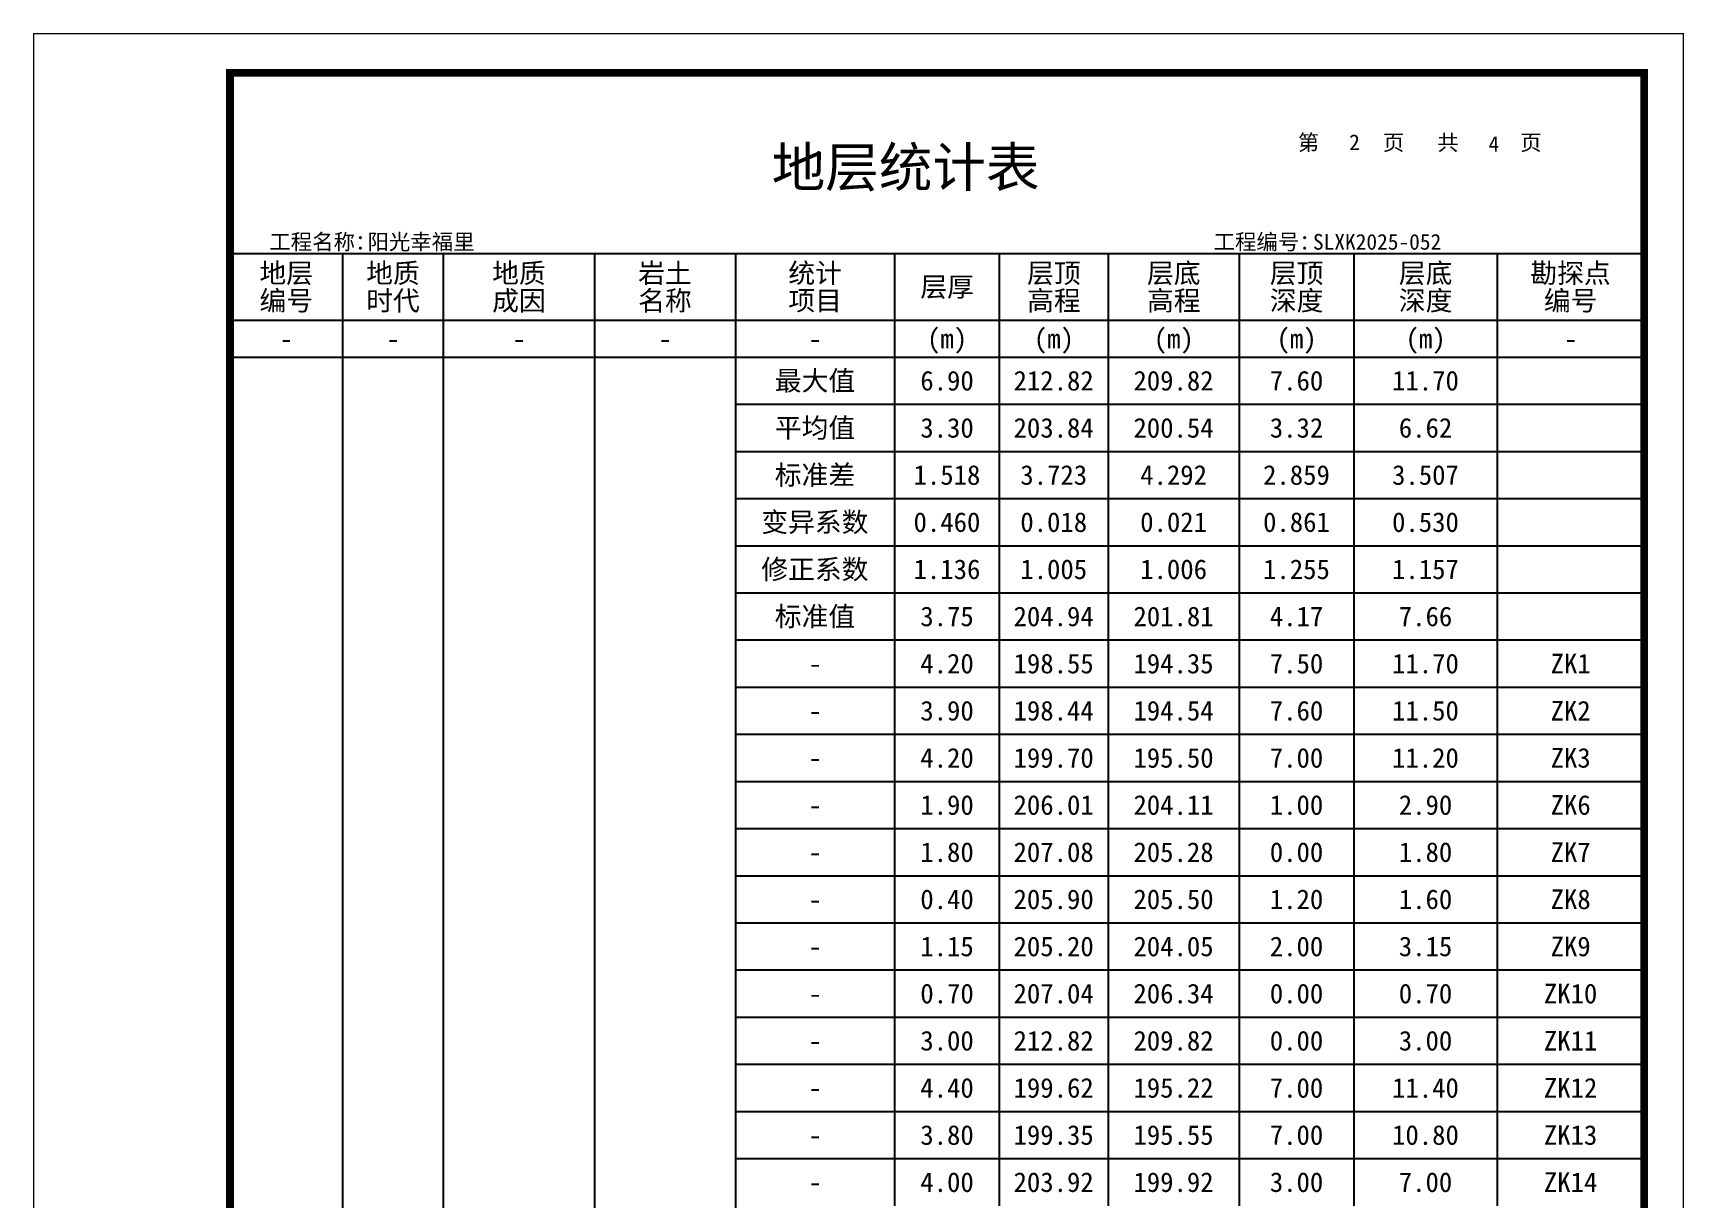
# Model space of a CAD drawing. Header units: millimetres. Extents: x 928 to 1798, y 854 to 1152.
# Drawn here: x 1148.1 to 1358.3, y 1003.3 to 1151.6 of the extents above; entities that cross this region are included whole.
import ezdxf
from ezdxf.enums import TextEntityAlignment as Align

# ---------------------------------------------------------------- set-up
doc = ezdxf.new("R2010")
doc.units = ezdxf.units.MM
doc.layers.add('不打印', color=7, linetype='Continuous', plot=False)
doc.styles.add('成果图模板', font='simfang_0.ttf')
doc.styles.add('成果表转DWG表体', font='simfang_0.ttf', dxfattribs={"height": 2.5})

# ---------------------------------------------------------------- blocks, each defined once
blk = doc.blocks.new('地层图框模板（昇龙1）.dwg1', base_point=(25, 269))
at = {"const_width": 1}
blk.add_lwpolyline([(25, 5), (205, 5), (205, 292), (25, 292), (25, 5), (205, 5)], dxfattribs=at)
at = {"layer": '不打印', "const_width": 0.15}
blk.add_lwpolyline([(0, 0), (210, 0), (210, 297), (0, 297), (0, 0)], dxfattribs=at)
at = {"style": '成果图模板'}
for s, p in [('第', (160.92, 282.14)), ('页', (171.75, 282.14)), ('共', (178.67, 282.14)), ('页', (189.23, 282.14)), ('工程名称：', (30, 269.5)), ('阳光幸福里', (42.5, 269.5)), ('工程编号：', (150.2, 269.5)), ('SLXK2025-052', (162.85, 269.5))]:
    blk.add_text(s, height=2, dxfattribs=at).set_placement(p)
for s, height, p in [('2', 2, (168.14, 282.17)), ('4', 2, (185.88, 281.96)), ('地层统计表', 5, (111, 277.5))]:
    blk.add_text(s, height=height, dxfattribs=at).set_placement(p, align=Align.CENTER)

msp = doc.modelspace()

# ---------------------------------------------------------------- linework, layer by layer
at = {"color": 0}
for p, q in [((1173.22, 1110.4), (1187.58, 1110.4)), ((1173.22, 868.89), (1173.22, 1110.4)), ((1187.58, 868.89), (1187.58, 1110.4))]:
    msp.add_line(p, q, dxfattribs=at)
for points in [[(1173.22, 1123.57), (1187.58, 1123.57)], [(1173.22, 1115.11), (1173.22, 1123.57)], [(1187.58, 1115.11), (1187.58, 1123.57)], [(1187.58, 1123.57), (1200.41, 1123.57)], [(1187.58, 1115.11), (1187.58, 1123.57)], [(1200.41, 1115.11), (1200.41, 1123.57)], [(1200.41, 1123.57), (1219.64, 1123.57)], [(1200.41, 1115.11), (1200.41, 1123.57)], [(1219.64, 1115.11), (1219.64, 1123.57)], [(1219.64, 1123.57), (1237.59, 1123.57)], [(1219.64, 1115.11), (1219.64, 1123.57)], [(1237.59, 1115.11), (1237.59, 1123.57)], [(1237.59, 1123.57), (1257.86, 1123.57)], [(1237.59, 1115.11), (1237.59, 1123.57)], [(1257.86, 1115.11), (1257.86, 1123.57)], [(1257.86, 1123.57), (1271.19, 1123.57)], [(1257.86, 1115.11), (1257.86, 1123.57)], [(1271.19, 1115.11), (1271.19, 1123.57)], [(1271.19, 1123.57), (1285.04, 1123.57)], [(1271.19, 1115.11), (1271.19, 1123.57)], [(1285.04, 1115.11), (1285.04, 1123.57)], [(1285.04, 1123.57), (1301.71, 1123.57)], [(1285.04, 1115.11), (1285.04, 1123.57)], [(1301.71, 1115.11), (1301.71, 1123.57)], [(1301.71, 1123.57), (1316.33, 1123.57)], [(1301.71, 1115.11), (1301.71, 1123.57)], [(1316.33, 1115.11), (1316.33, 1123.57)], [(1316.33, 1123.57), (1334.54, 1123.57)], [(1316.33, 1115.11), (1316.33, 1123.57)], [(1334.54, 1115.11), (1334.54, 1123.57)], [(1334.54, 1123.57), (1353.26, 1123.57)], [(1334.54, 1115.11), (1334.54, 1123.57)], [(1353.26, 1115.11), (1353.26, 1123.57)], [(1173.22, 1115.11), (1187.58, 1115.11)], [(1173.22, 1115.11), (1187.58, 1115.11)], [(1173.22, 1110.4), (1173.22, 1115.11)], [(1187.58, 1115.11), (1200.41, 1115.11)], [(1187.58, 1110.4), (1187.58, 1115.11)], [(1187.58, 1115.11), (1200.41, 1115.11)], [(1187.58, 1110.4), (1187.58, 1115.11)], [(1200.41, 1115.11), (1219.64, 1115.11)], [(1200.41, 1110.4), (1200.41, 1115.11)], [(1200.41, 1115.11), (1219.64, 1115.11)], [(1200.41, 1110.4), (1200.41, 1115.11)], [(1219.64, 1115.11), (1237.59, 1115.11)], [(1219.64, 1110.4), (1219.64, 1115.11)], [(1219.64, 1115.11), (1237.59, 1115.11)], [(1219.64, 1110.4), (1219.64, 1115.11)], [(1237.59, 1115.11), (1257.86, 1115.11)], [(1237.59, 1110.4), (1237.59, 1115.11)], [(1237.59, 1115.11), (1257.86, 1115.11)], [(1237.59, 1110.4), (1237.59, 1115.11)], [(1257.86, 1115.11), (1271.19, 1115.11)], [(1257.86, 1110.4), (1257.86, 1115.11)], [(1257.86, 1115.11), (1271.19, 1115.11)], [(1257.86, 1110.4), (1257.86, 1115.11)], [(1271.19, 1115.11), (1285.04, 1115.11)], [(1271.19, 1110.4), (1271.19, 1115.11)], [(1271.19, 1115.11), (1285.04, 1115.11)], [(1271.19, 1110.4), (1271.19, 1115.11)], [(1285.04, 1115.11), (1301.71, 1115.11)], [(1285.04, 1110.4), (1285.04, 1115.11)], [(1285.04, 1115.11), (1301.71, 1115.11)], [(1285.04, 1110.4), (1285.04, 1115.11)], [(1301.71, 1115.11), (1316.33, 1115.11)], [(1301.71, 1110.4), (1301.71, 1115.11)], [(1301.71, 1115.11), (1316.33, 1115.11)], [(1301.71, 1110.4), (1301.71, 1115.11)], [(1316.33, 1115.11), (1334.54, 1115.11)], [(1316.33, 1110.4), (1316.33, 1115.11)], [(1316.33, 1115.11), (1334.54, 1115.11)], [(1316.33, 1110.4), (1316.33, 1115.11)], [(1334.54, 1115.11), (1353.26, 1115.11)], [(1334.54, 1110.4), (1334.54, 1115.11)], [(1334.54, 1115.11), (1353.26, 1115.11)], [(1334.54, 1110.4), (1334.54, 1115.11)], [(1353.26, 1110.4), (1353.26, 1115.11)], [(1173.22, 1110.4), (1187.58, 1110.4)], [(1187.58, 1110.4), (1200.41, 1110.4)], [(1187.58, 1110.4), (1200.41, 1110.4)], [(1187.58, 868.89), (1187.58, 1110.4)], [(1200.41, 1110.4), (1219.64, 1110.4)], [(1200.41, 868.89), (1200.41, 1110.4)], [(1200.41, 1110.4), (1219.64, 1110.4)], [(1200.41, 868.89), (1200.41, 1110.4)], [(1219.64, 1110.4), (1237.59, 1110.4)], [(1219.64, 868.89), (1219.64, 1110.4)], [(1219.64, 1110.4), (1237.59, 1110.4)], [(1219.64, 868.89), (1219.64, 1110.4)], [(1237.59, 1110.4), (1257.86, 1110.4)], [(1237.59, 868.89), (1237.59, 1110.4)], [(1237.59, 1110.4), (1257.86, 1110.4)], [(1237.59, 1104.4), (1237.59, 1110.4)], [(1257.86, 1110.4), (1271.19, 1110.4)], [(1257.86, 1104.4), (1257.86, 1110.4)], [(1257.86, 1110.4), (1271.19, 1110.4)], [(1257.86, 1104.4), (1257.86, 1110.4)], [(1271.19, 1110.4), (1285.04, 1110.4)], [(1271.19, 1104.4), (1271.19, 1110.4)], [(1271.19, 1110.4), (1285.04, 1110.4)], [(1271.19, 1104.4), (1271.19, 1110.4)], [(1285.04, 1110.4), (1301.71, 1110.4)], [(1285.04, 1104.4), (1285.04, 1110.4)], [(1285.04, 1110.4), (1301.71, 1110.4)], [(1285.04, 1104.4), (1285.04, 1110.4)], [(1301.71, 1110.4), (1316.33, 1110.4)], [(1301.71, 1104.4), (1301.71, 1110.4)], [(1301.71, 1110.4), (1316.33, 1110.4)], [(1301.71, 1104.4), (1301.71, 1110.4)], [(1316.33, 1110.4), (1334.54, 1110.4)], [(1316.33, 1104.4), (1316.33, 1110.4)], [(1316.33, 1110.4), (1334.54, 1110.4)], [(1316.33, 1104.4), (1316.33, 1110.4)], [(1334.54, 1110.4), (1353.26, 1110.4)], [(1334.54, 1104.4), (1334.54, 1110.4)], [(1334.54, 1110.4), (1353.26, 1110.4)], [(1334.54, 1104.4), (1334.54, 1110.4)], [(1353.26, 1104.4), (1353.26, 1110.4)], [(1237.59, 1104.4), (1257.86, 1104.4)], [(1237.59, 1104.4), (1257.86, 1104.4)], [(1237.59, 1098.4), (1237.59, 1104.4)], [(1257.86, 1104.4), (1271.19, 1104.4)], [(1257.86, 1098.4), (1257.86, 1104.4)], [(1257.86, 1104.4), (1271.19, 1104.4)], [(1257.86, 1098.4), (1257.86, 1104.4)], [(1271.19, 1104.4), (1285.04, 1104.4)], [(1271.19, 1098.4), (1271.19, 1104.4)], [(1271.19, 1104.4), (1285.04, 1104.4)], [(1271.19, 1098.4), (1271.19, 1104.4)], [(1285.04, 1104.4), (1301.71, 1104.4)], [(1285.04, 1098.4), (1285.04, 1104.4)], [(1285.04, 1104.4), (1301.71, 1104.4)], [(1285.04, 1098.4), (1285.04, 1104.4)], [(1301.71, 1104.4), (1316.33, 1104.4)], [(1301.71, 1098.4), (1301.71, 1104.4)], [(1301.71, 1104.4), (1316.33, 1104.4)], [(1301.71, 1098.4), (1301.71, 1104.4)], [(1316.33, 1104.4), (1334.54, 1104.4)], [(1316.33, 1098.4), (1316.33, 1104.4)], [(1316.33, 1104.4), (1334.54, 1104.4)], [(1316.33, 1098.4), (1316.33, 1104.4)], [(1334.54, 1104.4), (1353.26, 1104.4)], [(1334.54, 1098.4), (1334.54, 1104.4)], [(1334.54, 1104.4), (1353.26, 1104.4)], [(1334.54, 1098.4), (1334.54, 1104.4)], [(1353.26, 1098.4), (1353.26, 1104.4)], [(1237.59, 1098.4), (1257.86, 1098.4)], [(1237.59, 1098.4), (1257.86, 1098.4)], [(1237.59, 1092.4), (1237.59, 1098.4)], [(1257.86, 1098.4), (1271.19, 1098.4)], [(1257.86, 1092.4), (1257.86, 1098.4)], [(1257.86, 1098.4), (1271.19, 1098.4)], [(1257.86, 1092.4), (1257.86, 1098.4)], [(1271.19, 1098.4), (1285.04, 1098.4)], [(1271.19, 1092.4), (1271.19, 1098.4)], [(1271.19, 1098.4), (1285.04, 1098.4)], [(1271.19, 1092.4), (1271.19, 1098.4)], [(1285.04, 1098.4), (1301.71, 1098.4)], [(1285.04, 1092.4), (1285.04, 1098.4)], [(1285.04, 1098.4), (1301.71, 1098.4)], [(1285.04, 1092.4), (1285.04, 1098.4)], [(1301.71, 1098.4), (1316.33, 1098.4)], [(1301.71, 1092.4), (1301.71, 1098.4)], [(1301.71, 1098.4), (1316.33, 1098.4)], [(1301.71, 1092.4), (1301.71, 1098.4)], [(1316.33, 1098.4), (1334.54, 1098.4)], [(1316.33, 1092.4), (1316.33, 1098.4)], [(1316.33, 1098.4), (1334.54, 1098.4)], [(1316.33, 1092.4), (1316.33, 1098.4)], [(1334.54, 1098.4), (1353.26, 1098.4)], [(1334.54, 1092.4), (1334.54, 1098.4)], [(1334.54, 1098.4), (1353.26, 1098.4)], [(1334.54, 1092.4), (1334.54, 1098.4)], [(1353.26, 1092.4), (1353.26, 1098.4)], [(1237.59, 1092.4), (1257.86, 1092.4)], [(1237.59, 1092.4), (1257.86, 1092.4)], [(1237.59, 1086.4), (1237.59, 1092.4)], [(1257.86, 1092.4), (1271.19, 1092.4)], [(1257.86, 1086.4), (1257.86, 1092.4)], [(1257.86, 1092.4), (1271.19, 1092.4)], [(1257.86, 1086.4), (1257.86, 1092.4)], [(1271.19, 1092.4), (1285.04, 1092.4)], [(1271.19, 1086.4), (1271.19, 1092.4)], [(1271.19, 1092.4), (1285.04, 1092.4)], [(1271.19, 1086.4), (1271.19, 1092.4)], [(1285.04, 1092.4), (1301.71, 1092.4)], [(1285.04, 1086.4), (1285.04, 1092.4)], [(1285.04, 1092.4), (1301.71, 1092.4)], [(1285.04, 1086.4), (1285.04, 1092.4)], [(1301.71, 1092.4), (1316.33, 1092.4)], [(1301.71, 1086.4), (1301.71, 1092.4)], [(1301.71, 1092.4), (1316.33, 1092.4)], [(1301.71, 1086.4), (1301.71, 1092.4)], [(1316.33, 1092.4), (1334.54, 1092.4)], [(1316.33, 1086.4), (1316.33, 1092.4)], [(1316.33, 1092.4), (1334.54, 1092.4)], [(1316.33, 1086.4), (1316.33, 1092.4)], [(1334.54, 1092.4), (1353.26, 1092.4)], [(1334.54, 1086.4), (1334.54, 1092.4)], [(1334.54, 1092.4), (1353.26, 1092.4)], [(1334.54, 1086.4), (1334.54, 1092.4)], [(1353.26, 1086.4), (1353.26, 1092.4)], [(1237.59, 1086.4), (1257.86, 1086.4)], [(1237.59, 1086.4), (1257.86, 1086.4)], [(1237.59, 1080.4), (1237.59, 1086.4)], [(1257.86, 1086.4), (1271.19, 1086.4)], [(1257.86, 1080.4), (1257.86, 1086.4)], [(1257.86, 1086.4), (1271.19, 1086.4)], [(1257.86, 1080.4), (1257.86, 1086.4)], [(1271.19, 1086.4), (1285.04, 1086.4)], [(1271.19, 1080.4), (1271.19, 1086.4)], [(1271.19, 1086.4), (1285.04, 1086.4)], [(1271.19, 1080.4), (1271.19, 1086.4)], [(1285.04, 1086.4), (1301.71, 1086.4)], [(1285.04, 1080.4), (1285.04, 1086.4)], [(1285.04, 1086.4), (1301.71, 1086.4)], [(1285.04, 1080.4), (1285.04, 1086.4)], [(1301.71, 1086.4), (1316.33, 1086.4)], [(1301.71, 1080.4), (1301.71, 1086.4)], [(1301.71, 1086.4), (1316.33, 1086.4)], [(1301.71, 1080.4), (1301.71, 1086.4)], [(1316.33, 1086.4), (1334.54, 1086.4)], [(1316.33, 1080.4), (1316.33, 1086.4)], [(1316.33, 1086.4), (1334.54, 1086.4)], [(1316.33, 1080.4), (1316.33, 1086.4)], [(1334.54, 1086.4), (1353.26, 1086.4)], [(1334.54, 1080.4), (1334.54, 1086.4)], [(1334.54, 1086.4), (1353.26, 1086.4)], [(1334.54, 1080.4), (1334.54, 1086.4)], [(1353.26, 1080.4), (1353.26, 1086.4)], [(1237.59, 1080.4), (1257.86, 1080.4)], [(1237.59, 1080.4), (1257.86, 1080.4)], [(1237.59, 1074.4), (1237.59, 1080.4)], [(1257.86, 1080.4), (1271.19, 1080.4)], [(1257.86, 1074.4), (1257.86, 1080.4)], [(1257.86, 1080.4), (1271.19, 1080.4)], [(1257.86, 1074.4), (1257.86, 1080.4)], [(1271.19, 1080.4), (1285.04, 1080.4)], [(1271.19, 1074.4), (1271.19, 1080.4)], [(1271.19, 1080.4), (1285.04, 1080.4)], [(1271.19, 1074.4), (1271.19, 1080.4)], [(1285.04, 1080.4), (1301.71, 1080.4)], [(1285.04, 1074.4), (1285.04, 1080.4)], [(1285.04, 1080.4), (1301.71, 1080.4)], [(1285.04, 1074.4), (1285.04, 1080.4)], [(1301.71, 1080.4), (1316.33, 1080.4)], [(1301.71, 1074.4), (1301.71, 1080.4)], [(1301.71, 1080.4), (1316.33, 1080.4)], [(1301.71, 1074.4), (1301.71, 1080.4)], [(1316.33, 1080.4), (1334.54, 1080.4)], [(1316.33, 1074.4), (1316.33, 1080.4)], [(1316.33, 1080.4), (1334.54, 1080.4)], [(1316.33, 1074.4), (1316.33, 1080.4)], [(1334.54, 1080.4), (1353.26, 1080.4)], [(1334.54, 1074.4), (1334.54, 1080.4)], [(1334.54, 1080.4), (1353.26, 1080.4)], [(1334.54, 1074.4), (1334.54, 1080.4)], [(1353.26, 1074.4), (1353.26, 1080.4)], [(1237.59, 1074.4), (1257.86, 1074.4)], [(1237.59, 1074.4), (1257.86, 1074.4)], [(1237.59, 1068.4), (1237.59, 1074.4)], [(1257.86, 1074.4), (1271.19, 1074.4)], [(1257.86, 1068.4), (1257.86, 1074.4)], [(1257.86, 1074.4), (1271.19, 1074.4)], [(1257.86, 1068.4), (1257.86, 1074.4)], [(1271.19, 1074.4), (1285.04, 1074.4)], [(1271.19, 1068.4), (1271.19, 1074.4)], [(1271.19, 1074.4), (1285.04, 1074.4)], [(1271.19, 1068.4), (1271.19, 1074.4)], [(1285.04, 1074.4), (1301.71, 1074.4)], [(1285.04, 1068.4), (1285.04, 1074.4)], [(1285.04, 1074.4), (1301.71, 1074.4)], [(1285.04, 1068.4), (1285.04, 1074.4)], [(1301.71, 1074.4), (1316.33, 1074.4)], [(1301.71, 1068.4), (1301.71, 1074.4)], [(1301.71, 1074.4), (1316.33, 1074.4)], [(1301.71, 1068.4), (1301.71, 1074.4)], [(1316.33, 1074.4), (1334.54, 1074.4)], [(1316.33, 1068.4), (1316.33, 1074.4)], [(1316.33, 1074.4), (1334.54, 1074.4)], [(1316.33, 1068.4), (1316.33, 1074.4)], [(1334.54, 1074.4), (1353.26, 1074.4)], [(1334.54, 1068.4), (1334.54, 1074.4)], [(1334.54, 1074.4), (1353.26, 1074.4)], [(1334.54, 1068.4), (1334.54, 1074.4)], [(1353.26, 1068.4), (1353.26, 1074.4)], [(1237.59, 1068.4), (1257.86, 1068.4)], [(1237.59, 1068.4), (1257.86, 1068.4)], [(1237.59, 1062.4), (1237.59, 1068.4)], [(1257.86, 1068.4), (1271.19, 1068.4)], [(1257.86, 1062.4), (1257.86, 1068.4)], [(1257.86, 1068.4), (1271.19, 1068.4)], [(1257.86, 1062.4), (1257.86, 1068.4)], [(1271.19, 1068.4), (1285.04, 1068.4)], [(1271.19, 1062.4), (1271.19, 1068.4)], [(1271.19, 1068.4), (1285.04, 1068.4)], [(1271.19, 1062.4), (1271.19, 1068.4)], [(1285.04, 1068.4), (1301.71, 1068.4)], [(1285.04, 1062.4), (1285.04, 1068.4)], [(1285.04, 1068.4), (1301.71, 1068.4)], [(1285.04, 1062.4), (1285.04, 1068.4)], [(1301.71, 1068.4), (1316.33, 1068.4)], [(1301.71, 1062.4), (1301.71, 1068.4)], [(1301.71, 1068.4), (1316.33, 1068.4)], [(1301.71, 1062.4), (1301.71, 1068.4)], [(1316.33, 1068.4), (1334.54, 1068.4)], [(1316.33, 1062.4), (1316.33, 1068.4)], [(1316.33, 1068.4), (1334.54, 1068.4)], [(1316.33, 1062.4), (1316.33, 1068.4)], [(1334.54, 1068.4), (1353.26, 1068.4)], [(1334.54, 1062.4), (1334.54, 1068.4)], [(1334.54, 1068.4), (1353.26, 1068.4)], [(1334.54, 1062.4), (1334.54, 1068.4)], [(1353.26, 1062.4), (1353.26, 1068.4)], [(1237.59, 1062.4), (1257.86, 1062.4)], [(1237.59, 1062.4), (1257.86, 1062.4)], [(1237.59, 1056.4), (1237.59, 1062.4)], [(1257.86, 1062.4), (1271.19, 1062.4)], [(1257.86, 1056.4), (1257.86, 1062.4)], [(1257.86, 1062.4), (1271.19, 1062.4)], [(1257.86, 1056.4), (1257.86, 1062.4)], [(1271.19, 1062.4), (1285.04, 1062.4)], [(1271.19, 1056.4), (1271.19, 1062.4)], [(1271.19, 1062.4), (1285.04, 1062.4)], [(1271.19, 1056.4), (1271.19, 1062.4)], [(1285.04, 1062.4), (1301.71, 1062.4)], [(1285.04, 1056.4), (1285.04, 1062.4)], [(1285.04, 1062.4), (1301.71, 1062.4)], [(1285.04, 1056.4), (1285.04, 1062.4)], [(1301.71, 1062.4), (1316.33, 1062.4)], [(1301.71, 1056.4), (1301.71, 1062.4)], [(1301.71, 1062.4), (1316.33, 1062.4)], [(1301.71, 1056.4), (1301.71, 1062.4)], [(1316.33, 1062.4), (1334.54, 1062.4)], [(1316.33, 1056.4), (1316.33, 1062.4)], [(1316.33, 1062.4), (1334.54, 1062.4)], [(1316.33, 1056.4), (1316.33, 1062.4)], [(1334.54, 1062.4), (1353.26, 1062.4)], [(1334.54, 1056.4), (1334.54, 1062.4)], [(1334.54, 1062.4), (1353.26, 1062.4)], [(1334.54, 1056.4), (1334.54, 1062.4)], [(1353.26, 1056.4), (1353.26, 1062.4)], [(1237.59, 1056.4), (1257.86, 1056.4)], [(1237.59, 1056.4), (1257.86, 1056.4)], [(1237.59, 1050.4), (1237.59, 1056.4)], [(1257.86, 1056.4), (1271.19, 1056.4)], [(1257.86, 1050.4), (1257.86, 1056.4)], [(1257.86, 1056.4), (1271.19, 1056.4)], [(1257.86, 1050.4), (1257.86, 1056.4)], [(1271.19, 1056.4), (1285.04, 1056.4)], [(1271.19, 1050.4), (1271.19, 1056.4)], [(1271.19, 1056.4), (1285.04, 1056.4)], [(1271.19, 1050.4), (1271.19, 1056.4)], [(1285.04, 1056.4), (1301.71, 1056.4)], [(1285.04, 1050.4), (1285.04, 1056.4)], [(1285.04, 1056.4), (1301.71, 1056.4)], [(1285.04, 1050.4), (1285.04, 1056.4)], [(1301.71, 1056.4), (1316.33, 1056.4)], [(1301.71, 1050.4), (1301.71, 1056.4)], [(1301.71, 1056.4), (1316.33, 1056.4)], [(1301.71, 1050.4), (1301.71, 1056.4)], [(1316.33, 1056.4), (1334.54, 1056.4)], [(1316.33, 1050.4), (1316.33, 1056.4)], [(1316.33, 1056.4), (1334.54, 1056.4)], [(1316.33, 1050.4), (1316.33, 1056.4)], [(1334.54, 1056.4), (1353.26, 1056.4)], [(1334.54, 1050.4), (1334.54, 1056.4)], [(1334.54, 1056.4), (1353.26, 1056.4)], [(1334.54, 1050.4), (1334.54, 1056.4)], [(1353.26, 1050.4), (1353.26, 1056.4)], [(1237.59, 1050.4), (1257.86, 1050.4)], [(1237.59, 1050.4), (1257.86, 1050.4)], [(1237.59, 1044.4), (1237.59, 1050.4)], [(1257.86, 1050.4), (1271.19, 1050.4)], [(1257.86, 1044.4), (1257.86, 1050.4)], [(1257.86, 1050.4), (1271.19, 1050.4)], [(1257.86, 1044.4), (1257.86, 1050.4)], [(1271.19, 1050.4), (1285.04, 1050.4)], [(1271.19, 1044.4), (1271.19, 1050.4)], [(1271.19, 1050.4), (1285.04, 1050.4)], [(1271.19, 1044.4), (1271.19, 1050.4)], [(1285.04, 1050.4), (1301.71, 1050.4)], [(1285.04, 1044.4), (1285.04, 1050.4)], [(1285.04, 1050.4), (1301.71, 1050.4)], [(1285.04, 1044.4), (1285.04, 1050.4)], [(1301.71, 1050.4), (1316.33, 1050.4)], [(1301.71, 1044.4), (1301.71, 1050.4)], [(1301.71, 1050.4), (1316.33, 1050.4)], [(1301.71, 1044.4), (1301.71, 1050.4)], [(1316.33, 1050.4), (1334.54, 1050.4)], [(1316.33, 1044.4), (1316.33, 1050.4)], [(1316.33, 1050.4), (1334.54, 1050.4)], [(1316.33, 1044.4), (1316.33, 1050.4)], [(1334.54, 1050.4), (1353.26, 1050.4)], [(1334.54, 1044.4), (1334.54, 1050.4)], [(1334.54, 1050.4), (1353.26, 1050.4)], [(1334.54, 1044.4), (1334.54, 1050.4)], [(1353.26, 1044.4), (1353.26, 1050.4)], [(1237.59, 1044.4), (1257.86, 1044.4)], [(1237.59, 1044.4), (1257.86, 1044.4)], [(1237.59, 1038.4), (1237.59, 1044.4)], [(1257.86, 1044.4), (1271.19, 1044.4)], [(1257.86, 1038.4), (1257.86, 1044.4)], [(1257.86, 1044.4), (1271.19, 1044.4)], [(1257.86, 1038.4), (1257.86, 1044.4)], [(1271.19, 1044.4), (1285.04, 1044.4)], [(1271.19, 1038.4), (1271.19, 1044.4)], [(1271.19, 1044.4), (1285.04, 1044.4)], [(1271.19, 1038.4), (1271.19, 1044.4)], [(1285.04, 1044.4), (1301.71, 1044.4)], [(1285.04, 1038.4), (1285.04, 1044.4)], [(1285.04, 1044.4), (1301.71, 1044.4)], [(1285.04, 1038.4), (1285.04, 1044.4)], [(1301.71, 1044.4), (1316.33, 1044.4)], [(1301.71, 1038.4), (1301.71, 1044.4)], [(1301.71, 1044.4), (1316.33, 1044.4)], [(1301.71, 1038.4), (1301.71, 1044.4)], [(1316.33, 1044.4), (1334.54, 1044.4)], [(1316.33, 1038.4), (1316.33, 1044.4)], [(1316.33, 1044.4), (1334.54, 1044.4)], [(1316.33, 1038.4), (1316.33, 1044.4)], [(1334.54, 1044.4), (1353.26, 1044.4)], [(1334.54, 1038.4), (1334.54, 1044.4)], [(1334.54, 1044.4), (1353.26, 1044.4)], [(1334.54, 1038.4), (1334.54, 1044.4)], [(1353.26, 1038.4), (1353.26, 1044.4)], [(1237.59, 1038.4), (1257.86, 1038.4)], [(1237.59, 1038.4), (1257.86, 1038.4)], [(1237.59, 1032.4), (1237.59, 1038.4)], [(1257.86, 1038.4), (1271.19, 1038.4)], [(1257.86, 1032.4), (1257.86, 1038.4)], [(1257.86, 1038.4), (1271.19, 1038.4)], [(1257.86, 1032.4), (1257.86, 1038.4)], [(1271.19, 1038.4), (1285.04, 1038.4)], [(1271.19, 1032.4), (1271.19, 1038.4)], [(1271.19, 1038.4), (1285.04, 1038.4)], [(1271.19, 1032.4), (1271.19, 1038.4)], [(1285.04, 1038.4), (1301.71, 1038.4)], [(1285.04, 1032.4), (1285.04, 1038.4)], [(1285.04, 1038.4), (1301.71, 1038.4)], [(1285.04, 1032.4), (1285.04, 1038.4)], [(1301.71, 1038.4), (1316.33, 1038.4)], [(1301.71, 1032.4), (1301.71, 1038.4)], [(1301.71, 1038.4), (1316.33, 1038.4)], [(1301.71, 1032.4), (1301.71, 1038.4)], [(1316.33, 1038.4), (1334.54, 1038.4)], [(1316.33, 1032.4), (1316.33, 1038.4)], [(1316.33, 1038.4), (1334.54, 1038.4)], [(1316.33, 1032.4), (1316.33, 1038.4)], [(1334.54, 1038.4), (1353.26, 1038.4)], [(1334.54, 1032.4), (1334.54, 1038.4)], [(1334.54, 1038.4), (1353.26, 1038.4)], [(1334.54, 1032.4), (1334.54, 1038.4)], [(1353.26, 1032.4), (1353.26, 1038.4)], [(1237.59, 1032.4), (1257.86, 1032.4)], [(1237.59, 1032.4), (1257.86, 1032.4)], [(1237.59, 1026.4), (1237.59, 1032.4)], [(1257.86, 1032.4), (1271.19, 1032.4)], [(1257.86, 1026.4), (1257.86, 1032.4)], [(1257.86, 1032.4), (1271.19, 1032.4)], [(1257.86, 1026.4), (1257.86, 1032.4)], [(1271.19, 1032.4), (1285.04, 1032.4)], [(1271.19, 1026.4), (1271.19, 1032.4)], [(1271.19, 1032.4), (1285.04, 1032.4)], [(1271.19, 1026.4), (1271.19, 1032.4)], [(1285.04, 1032.4), (1301.71, 1032.4)], [(1285.04, 1026.4), (1285.04, 1032.4)], [(1285.04, 1032.4), (1301.71, 1032.4)], [(1285.04, 1026.4), (1285.04, 1032.4)], [(1301.71, 1032.4), (1316.33, 1032.4)], [(1301.71, 1026.4), (1301.71, 1032.4)], [(1301.71, 1032.4), (1316.33, 1032.4)], [(1301.71, 1026.4), (1301.71, 1032.4)], [(1316.33, 1032.4), (1334.54, 1032.4)], [(1316.33, 1026.4), (1316.33, 1032.4)], [(1316.33, 1032.4), (1334.54, 1032.4)], [(1316.33, 1026.4), (1316.33, 1032.4)], [(1334.54, 1032.4), (1353.26, 1032.4)], [(1334.54, 1026.4), (1334.54, 1032.4)], [(1334.54, 1032.4), (1353.26, 1032.4)], [(1334.54, 1026.4), (1334.54, 1032.4)], [(1353.26, 1026.4), (1353.26, 1032.4)], [(1237.59, 1026.4), (1257.86, 1026.4)], [(1237.59, 1026.4), (1257.86, 1026.4)], [(1237.59, 1020.4), (1237.59, 1026.4)], [(1257.86, 1026.4), (1271.19, 1026.4)], [(1257.86, 1020.4), (1257.86, 1026.4)], [(1257.86, 1026.4), (1271.19, 1026.4)], [(1257.86, 1020.4), (1257.86, 1026.4)], [(1271.19, 1026.4), (1285.04, 1026.4)], [(1271.19, 1020.4), (1271.19, 1026.4)], [(1271.19, 1026.4), (1285.04, 1026.4)], [(1271.19, 1020.4), (1271.19, 1026.4)], [(1285.04, 1026.4), (1301.71, 1026.4)], [(1285.04, 1020.4), (1285.04, 1026.4)], [(1285.04, 1026.4), (1301.71, 1026.4)], [(1285.04, 1020.4), (1285.04, 1026.4)], [(1301.71, 1026.4), (1316.33, 1026.4)], [(1301.71, 1020.4), (1301.71, 1026.4)], [(1301.71, 1026.4), (1316.33, 1026.4)], [(1301.71, 1020.4), (1301.71, 1026.4)], [(1316.33, 1026.4), (1334.54, 1026.4)], [(1316.33, 1020.4), (1316.33, 1026.4)], [(1316.33, 1026.4), (1334.54, 1026.4)], [(1316.33, 1020.4), (1316.33, 1026.4)], [(1334.54, 1026.4), (1353.26, 1026.4)], [(1334.54, 1020.4), (1334.54, 1026.4)], [(1334.54, 1026.4), (1353.26, 1026.4)], [(1334.54, 1020.4), (1334.54, 1026.4)], [(1353.26, 1020.4), (1353.26, 1026.4)], [(1237.59, 1020.4), (1257.86, 1020.4)], [(1237.59, 1020.4), (1257.86, 1020.4)], [(1237.59, 1014.4), (1237.59, 1020.4)], [(1257.86, 1020.4), (1271.19, 1020.4)], [(1257.86, 1014.4), (1257.86, 1020.4)], [(1257.86, 1020.4), (1271.19, 1020.4)], [(1257.86, 1014.4), (1257.86, 1020.4)], [(1271.19, 1020.4), (1285.04, 1020.4)], [(1271.19, 1014.4), (1271.19, 1020.4)], [(1271.19, 1020.4), (1285.04, 1020.4)], [(1271.19, 1014.4), (1271.19, 1020.4)], [(1285.04, 1020.4), (1301.71, 1020.4)], [(1285.04, 1014.4), (1285.04, 1020.4)], [(1285.04, 1020.4), (1301.71, 1020.4)], [(1285.04, 1014.4), (1285.04, 1020.4)], [(1301.71, 1020.4), (1316.33, 1020.4)], [(1301.71, 1014.4), (1301.71, 1020.4)], [(1301.71, 1020.4), (1316.33, 1020.4)], [(1301.71, 1014.4), (1301.71, 1020.4)], [(1316.33, 1020.4), (1334.54, 1020.4)], [(1316.33, 1014.4), (1316.33, 1020.4)], [(1316.33, 1020.4), (1334.54, 1020.4)], [(1316.33, 1014.4), (1316.33, 1020.4)], [(1334.54, 1020.4), (1353.26, 1020.4)], [(1334.54, 1014.4), (1334.54, 1020.4)], [(1334.54, 1020.4), (1353.26, 1020.4)], [(1334.54, 1014.4), (1334.54, 1020.4)], [(1353.26, 1014.4), (1353.26, 1020.4)], [(1237.59, 1014.4), (1257.86, 1014.4)], [(1237.59, 1014.4), (1257.86, 1014.4)], [(1237.59, 1008.4), (1237.59, 1014.4)], [(1257.86, 1014.4), (1271.19, 1014.4)], [(1257.86, 1008.4), (1257.86, 1014.4)], [(1257.86, 1014.4), (1271.19, 1014.4)], [(1257.86, 1008.4), (1257.86, 1014.4)], [(1271.19, 1014.4), (1285.04, 1014.4)], [(1271.19, 1008.4), (1271.19, 1014.4)], [(1271.19, 1014.4), (1285.04, 1014.4)], [(1271.19, 1008.4), (1271.19, 1014.4)], [(1285.04, 1014.4), (1301.71, 1014.4)], [(1285.04, 1008.4), (1285.04, 1014.4)], [(1285.04, 1014.4), (1301.71, 1014.4)], [(1285.04, 1008.4), (1285.04, 1014.4)], [(1301.71, 1014.4), (1316.33, 1014.4)], [(1301.71, 1008.4), (1301.71, 1014.4)], [(1301.71, 1014.4), (1316.33, 1014.4)], [(1301.71, 1008.4), (1301.71, 1014.4)], [(1316.33, 1014.4), (1334.54, 1014.4)], [(1316.33, 1008.4), (1316.33, 1014.4)], [(1316.33, 1014.4), (1334.54, 1014.4)], [(1316.33, 1008.4), (1316.33, 1014.4)], [(1334.54, 1014.4), (1353.26, 1014.4)], [(1334.54, 1008.4), (1334.54, 1014.4)], [(1334.54, 1014.4), (1353.26, 1014.4)], [(1334.54, 1008.4), (1334.54, 1014.4)], [(1353.26, 1008.4), (1353.26, 1014.4)], [(1237.59, 1008.4), (1257.86, 1008.4)], [(1237.59, 1008.4), (1257.86, 1008.4)], [(1237.59, 1002.4), (1237.59, 1008.4)], [(1257.86, 1008.4), (1271.19, 1008.4)], [(1257.86, 1002.4), (1257.86, 1008.4)], [(1257.86, 1008.4), (1271.19, 1008.4)], [(1257.86, 1002.4), (1257.86, 1008.4)], [(1271.19, 1008.4), (1285.04, 1008.4)], [(1271.19, 1002.4), (1271.19, 1008.4)], [(1271.19, 1008.4), (1285.04, 1008.4)], [(1271.19, 1002.4), (1271.19, 1008.4)], [(1285.04, 1008.4), (1301.71, 1008.4)], [(1285.04, 1002.4), (1285.04, 1008.4)], [(1285.04, 1008.4), (1301.71, 1008.4)], [(1285.04, 1002.4), (1285.04, 1008.4)], [(1301.71, 1008.4), (1316.33, 1008.4)], [(1301.71, 1002.4), (1301.71, 1008.4)], [(1301.71, 1008.4), (1316.33, 1008.4)], [(1301.71, 1002.4), (1301.71, 1008.4)], [(1316.33, 1008.4), (1334.54, 1008.4)], [(1316.33, 1002.4), (1316.33, 1008.4)], [(1316.33, 1008.4), (1334.54, 1008.4)], [(1316.33, 1002.4), (1316.33, 1008.4)], [(1334.54, 1008.4), (1353.26, 1008.4)], [(1334.54, 1002.4), (1334.54, 1008.4)], [(1334.54, 1008.4), (1353.26, 1008.4)], [(1334.54, 1002.4), (1334.54, 1008.4)], [(1353.26, 1002.4), (1353.26, 1008.4)]]:
    msp.add_lwpolyline(points, dxfattribs=at)

# ---------------------------------------------------------------- block references
msp.add_blockref('地层图框模板（昇龙1）.dwg1', (1173.22, 1123.57))

# ---------------------------------------------------------------- texts
at = {"color": 0, "style": '成果表转DWG表体'}
for s, p in [('地层', (1176.97, 1119.84)), ('地质', (1190.56, 1119.84)), ('地质', (1206.59, 1119.84)), ('岩土', (1225.18, 1119.84)), ('统计', (1244.29, 1119.84)), ('层顶', (1274.68, 1119.84)), ('层底', (1289.94, 1119.84)), ('层顶', (1305.58, 1119.84)), ('层底', (1322, 1119.84)), ('勘探点', (1338.74, 1119.84)), ('层厚', (1261.09, 1118.09)), ('编号', (1176.97, 1116.34)), ('时代', (1190.56, 1116.34)), ('成因', (1206.59, 1116.34)), ('名称', (1225.18, 1116.34)), ('项目', (1244.29, 1116.34)), ('高程', (1274.68, 1116.34)), ('高程', (1289.94, 1116.34)), ('深度', (1305.58, 1116.34)), ('深度', (1322, 1116.34)), ('编号', (1340.46, 1116.34)), ('(m)', (1261.95, 1111.5)), ('(m)', (1275.54, 1111.5)), ('(m)', (1290.8, 1111.5)), ('(m)', (1306.44, 1111.5)), ('(m)', (1322.86, 1111.5)), ('-', (1179.54, 1111.5)), ('-', (1193.14, 1111.5)), ('-', (1209.17, 1111.5)), ('-', (1227.76, 1111.5)), ('-', (1246.87, 1111.5)), ('-', (1343.04, 1111.5)), ('最大值', (1242.57, 1106.15)), ('6.90', (1261.09, 1106.15)), ('212.82', (1272.96, 1106.15)), ('209.82', (1288.22, 1106.15)), ('7.60', (1305.58, 1106.15)), ('11.70', (1321.14, 1106.15)), ('平均值', (1242.57, 1100.15)), ('3.30', (1261.09, 1100.15)), ('203.84', (1272.96, 1100.15)), ('200.54', (1288.22, 1100.15)), ('3.32', (1305.58, 1100.15)), ('6.62', (1322, 1100.15)), ('标准差', (1242.57, 1094.15)), ('1.518', (1260.23, 1094.15)), ('3.723', (1273.82, 1094.15)), ('4.292', (1289.08, 1094.15)), ('2.859', (1304.72, 1094.15)), ('3.507', (1321.14, 1094.15)), ('变异系数', (1240.85, 1088.15)), ('0.460', (1260.23, 1088.15)), ('0.018', (1273.82, 1088.15)), ('0.021', (1289.08, 1088.15)), ('0.861', (1304.72, 1088.15)), ('0.530', (1321.14, 1088.15)), ('修正系数', (1240.85, 1082.15)), ('1.136', (1260.23, 1082.15)), ('1.005', (1273.82, 1082.15)), ('1.006', (1289.08, 1082.15)), ('1.255', (1304.72, 1082.15)), ('1.157', (1321.14, 1082.15)), ('标准值', (1242.57, 1076.15)), ('3.75', (1261.09, 1076.15)), ('204.94', (1272.96, 1076.15)), ('201.81', (1288.22, 1076.15)), ('4.17', (1305.58, 1076.15)), ('7.66', (1322, 1076.15)), ('4.20', (1261.09, 1070.15)), ('198.55', (1272.96, 1070.15)), ('194.35', (1288.22, 1070.15)), ('7.50', (1305.58, 1070.15)), ('11.70', (1321.14, 1070.15)), ('ZK1', (1341.32, 1070.15)), ('-', (1246.87, 1070.15)), ('3.90', (1261.09, 1064.15)), ('198.44', (1272.96, 1064.15)), ('194.54', (1288.22, 1064.15)), ('7.60', (1305.58, 1064.15)), ('11.50', (1321.14, 1064.15)), ('ZK2', (1341.32, 1064.15)), ('-', (1246.87, 1064.15)), ('-', (1246.87, 1058.15)), ('4.20', (1261.09, 1058.15)), ('199.70', (1272.96, 1058.15)), ('195.50', (1288.22, 1058.15)), ('7.00', (1305.58, 1058.15)), ('11.20', (1321.14, 1058.15)), ('ZK3', (1341.32, 1058.15)), ('-', (1246.87, 1052.15)), ('1.90', (1261.09, 1052.15)), ('206.01', (1272.96, 1052.15)), ('204.11', (1288.22, 1052.15)), ('1.00', (1305.58, 1052.15)), ('2.90', (1322, 1052.15)), ('ZK6', (1341.32, 1052.15)), ('ZK7', (1341.32, 1046.15)), ('-', (1246.87, 1046.15)), ('1.80', (1261.09, 1046.15)), ('207.08', (1272.96, 1046.15)), ('205.28', (1288.22, 1046.15)), ('0.00', (1305.58, 1046.15)), ('1.80', (1322, 1046.15)), ('0.40', (1261.09, 1040.15)), ('205.90', (1272.96, 1040.15)), ('205.50', (1288.22, 1040.15)), ('1.20', (1305.58, 1040.15)), ('1.60', (1322, 1040.15)), ('ZK8', (1341.32, 1040.15)), ('-', (1246.87, 1040.15)), ('1.15', (1261.09, 1034.15)), ('205.20', (1272.96, 1034.15)), ('204.05', (1288.22, 1034.15)), ('2.00', (1305.58, 1034.15)), ('3.15', (1322, 1034.15)), ('ZK9', (1341.32, 1034.15)), ('-', (1246.87, 1034.15)), ('0.70', (1261.09, 1028.15)), ('207.04', (1272.96, 1028.15)), ('206.34', (1288.22, 1028.15)), ('0.00', (1305.58, 1028.15)), ('0.70', (1322, 1028.15)), ('ZK10', (1340.46, 1028.15)), ('-', (1246.87, 1028.15)), ('3.00', (1261.09, 1022.15)), ('212.82', (1272.96, 1022.15)), ('209.82', (1288.22, 1022.15)), ('0.00', (1305.58, 1022.15)), ('3.00', (1322, 1022.15)), ('ZK11', (1340.46, 1022.15)), ('-', (1246.87, 1022.15)), ('-', (1246.87, 1016.15)), ('4.40', (1261.09, 1016.15)), ('199.62', (1272.96, 1016.15)), ('195.22', (1288.22, 1016.15)), ('7.00', (1305.58, 1016.15)), ('11.40', (1321.14, 1016.15)), ('ZK12', (1340.46, 1016.15)), ('-', (1246.87, 1010.15)), ('3.80', (1261.09, 1010.15)), ('199.35', (1272.96, 1010.15)), ('195.55', (1288.22, 1010.15)), ('7.00', (1305.58, 1010.15)), ('10.80', (1321.14, 1010.15)), ('ZK13', (1340.46, 1010.15)), ('4.00', (1261.09, 1004.15)), ('203.92', (1272.96, 1004.15)), ('199.92', (1288.22, 1004.15)), ('3.00', (1305.58, 1004.15)), ('7.00', (1322, 1004.15)), ('ZK14', (1340.46, 1004.15)), ('-', (1246.87, 1004.15))]:
    msp.add_text(s, height=2.5, dxfattribs=at).set_placement(p)

doc.saveas('drawing.dxf')
